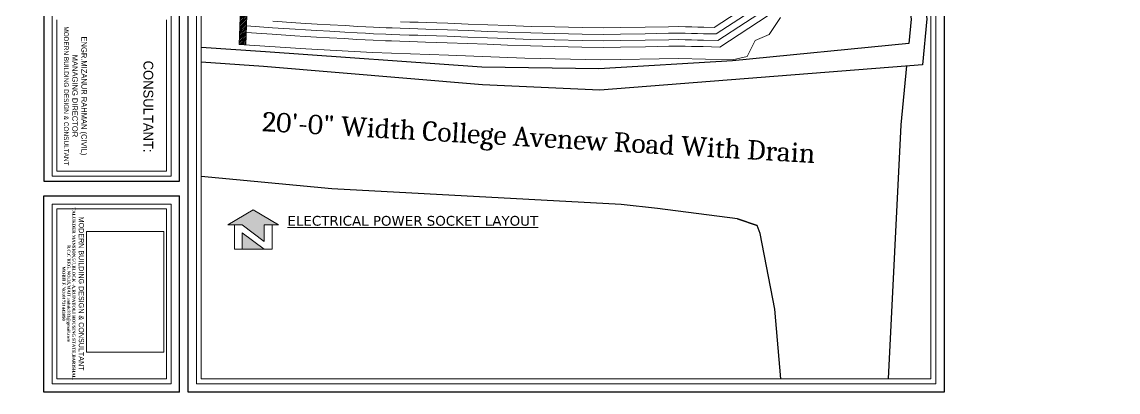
# Model space of a CAD drawing. Header units: inches. Extents: x 109699 to 44449955, y -10987 to 15824140.
# Drawn here: x 193801 to 195485, y -4569 to -3999 of the extents above; entities that cross this region are included whole.
import ezdxf

# ---------------------------------------------------------------- set-up
doc = ezdxf.new("R2010")
doc.units = ezdxf.units.IN
doc.header["$LTSCALE"] = 5
doc.header["$MEASUREMENT"] = 0
for name, color, linetype, lineweight in [('@NORMAL', 7, 'Continuous', 5), ('dimen', 20, 'Continuous', 15), ('HATCH2', 253, 'Continuous', 15), ('leter', 140, 'Continuous', 13), ('Road (Pucca)', 202, 'Continuous', 25), ('STAIR', 8, 'Continuous', 13), ('Text', 7, 'Continuous', 0), ('Wall-01', 250, 'Continuous', 50), ('WALL-1', 8, 'Continuous', 9)]:
    doc.layers.add(name, color=color, linetype=linetype, lineweight=lineweight)
doc.styles.add('AR8', font='swisscl.ttf')
doc.styles.get("Standard").update_dxf_attribs({"font": 'times.ttf'})
doc.styles.add('text', font='arial.ttf')
picture_1 = doc.add_image_def('image1.png', size_in_pixel=(745, 477))

# ---------------------------------------------------------------- blocks, each defined once
blk = doc.blocks.new('zxczxczxcz')
at = {"layer": '@NORMAL'}
for points in [[(177327.5446916085, -15450.10043627545), (175295.1813820154, -15450.10043627545), (175295.1813820154, -14276.83252409846), (177327.5446916085, -14276.83252409846)], [(177319.9075666944, -15442.46331136129), (175302.8185069296, -15442.46331136129), (175302.8185069296, -14284.46964901264), (177319.9075666944, -14284.46964901264)]]:
    blk.add_lwpolyline(points, close=True, dxfattribs=at)
at = {"layer": 'Text', "lineweight": 30}
for p, q in [((177028.8234210242, -15692.57915229988), (177028.8234210242, -15476.83037347498)), ((177340.9096602083, -15476.83037347498), (177028.8234210242, -15476.83037347498)), ((177340.9096602083, -15476.83037347498), (177340.9096602083, -15692.57915229988)), ((177340.9096602083, -15692.57915229988), (177028.8234210242, -15692.57915229988))]:
    blk.add_line(p, q, dxfattribs=at)
at = {"layer": 'Text'}
for p, q in [((177340.9096602083, -15692.57915229988), (177340.9096602083, -15476.83037347498)), ((177340.9096602083, -15692.57915229988), (177340.9096602083, -15476.83037347498)), ((176741.9750237679, -15490.19534207476), (176997.6903806742, -15490.19534207473)), ((176749.612148682, -15497.83246698891), (176990.0532557601, -15497.83246698891)), ((176990.0532557601, -15497.83246698891), (176990.0532557601, -15671.57705878597)), ((176997.6903806742, -15490.19534207476), (176997.6903806742, -15679.21418370013)), ((177042.188389624, -15490.19534207476), (177327.5446916086, -15490.19534207473)), ((177042.188389624, -15679.21418370013), (177042.188389624, -15490.19534207476)), ((177049.8255145381, -15497.83246698891), (177319.9075666944, -15497.83246698891)), ((177049.8255145381, -15671.57705878597), (177049.8255145381, -15497.83246698891)), ((177319.9075666944, -15497.83246698891), (177319.9075666944, -15671.57705878597)), ((177327.5446916086, -15490.19534207476), (177327.5446916086, -15679.21418370013)), ((176990.0532557601, -15671.57705878597), (176749.612148682, -15671.57705878597)), ((177319.9075666944, -15671.57705878597), (177049.8255145381, -15671.57705878597)), ((176997.6903806742, -15679.21418370007), (176741.9750237679, -15679.21418370013)), ((177327.5446916086, -15679.21418370007), (177042.188389624, -15679.21418370013))]:
    blk.add_line(p, q, dxfattribs=at)
at = {"layer": 'Text', "lineweight": 30}
blk.add_lwpolyline([(177005.9120462817, -15476.83037347498), (175281.8164134157, -15476.83037347498), (175281.8164134157, -15692.57915229988), (177005.9120462817, -15692.57915229988)], close=True, dxfattribs=at)
at = {"layer": 'Text'}
blk.add_lwpolyline([(176997.6903806742, -15490.19534207476), (175295.1813820154, -15490.19534207476), (175295.1813820154, -15679.21418370013), (176997.6903806742, -15679.21418370013)], close=True, dxfattribs=at)
at = {"layer": 'WALL-1', "lineweight": 30}
blk.add_line((177340.9096602083, -14263.46755549865), (177340.9096602083, -15463.46540487523), dxfattribs=at)
blk.add_lwpolyline([(177340.9096602083, -15463.46540487523), (175281.8164134157, -15463.46540487523), (175281.8164134157, -14263.46755549865), (177340.9096602083, -14263.46755549865)], close=True, dxfattribs=at)
at = {"layer": 'leter', "insert": (177184.4121150001, -15628.5997811244), "char_height": 3.976598530862276, "width": 400.6802743343988, "attachment_point": 2}
blk.add_mtext('{\\fFranklin Gothic Medium|b0|i0|c0|p34;\\H2.066x;\\C5;MODERN BUILDING DESIGN & CONSULTANT\\H1.2x; \\C256; \\P\\fTimes New Roman|b1|i0|c0|p18;\\H0.4899x;\\C7;TALUKDER MANSION,5/7,BLOCK -A,RUPATOLI HOUSING STATE,BARISHAL.\\PB.C.C REG. NO:35,MAIL:mbdc333@gmail.com\\PMOBILE NO:01731443090\\P\\fFranklin Gothic Medium|b0|i0|c0|p34;\\H0.8231x;\\C256;                             }', dxfattribs=at)
at = {"layer": 'Text'}
for s, insert, char_height, width, attachment_point in [('{\\fFranklin Gothic Medium|b0|i0|c0|p34;\\C1;CONSULTANT:}', (176814.2679943611, -15518.74899436903, 279.5077826496044), 15.479059281045, 414.2272921602616, 1), ('{\\fFranklin Gothic Medium|b0|i0|c0|p34;\\C0;ENGR.MIZANUR RAHMAN (CIVIL)\\PMANAGING DIRECTOR\\P\\H0.8571x;MODERN BUILDING DESIGN & CONSULTANT}', (176870.4274682808, -15624.07967926903, -11.90154776667625), 8.668273197385199, 331.3818337282093, 2)]:
    blk.add_mtext(s, dxfattribs=dict(at, insert=insert, char_height=char_height, width=width, attachment_point=attachment_point))
at = {"layer": '@NORMAL', "color": 0}
image = blk.add_image(picture_1, insert=(177085.7871888115, -15624.87402369264), size_in_units=(191.8561456374009, 122.83943821347683), rotation=-2.450524629896234e-30, dxfattribs=dict(at, brightness=35, contrast=59))
image.dxf.flags = 7
blk = doc.blocks.new('mnb')
at = {"layer": 'dimen'}
h = blk.add_hatch(color=256, dxfattribs=at)
h.paths.add_polyline_path([(-27.50750703403901, 26.49723279164027), (-11.91857103403891, 26.49723279164027), (11.91857103403891, 8.503056000015931), (11.91857103403891, 26.49723279164027), (27.48438562655065, 26.49723279164027), (-0.01156070372962859, 42.79131000955022)])
h.paths.add_polyline_path([(11.91857103403891, 1.818989403545856e-11), (-11.91857103403891, 17.99417679162434), (-11.91857103403891, 1.818989403545856e-11)])
for p, q in [((-0.01156070372962859, 42.79131000953203), (-27.50750703403901, 26.49723279162208)), ((-0.01156070372962859, 42.79131000953203), (27.48438562655065, 26.49723279162208)), ((-27.50750703403901, 26.49723279162208), (-11.91857103403891, 26.49723279162208)), ((-27.50750703403901, 26.49723279162208), (-11.91857103403891, 26.49723279162208)), ((-13.33574703404156, 26.49723279162208), (-27.50750703403901, 26.49723279162208)), ((-20.42162703404028, 26.49723279162208), (-20.42162703404028, 0)), ((-11.91857103403891, 26.49723279162208), (-13.33574703404156, 26.49723279162208)), ((-11.91857103403891, 26.49723279162208), (-13.33574703404156, 26.49723279162208)), ((11.91857103403891, 8.503055999997741), (-11.91857103403891, 26.49723279162208)), ((11.91857103403891, 26.49723279162208), (27.48438562655065, 26.49723279162208)), ((11.91857103403891, 26.49723279162208), (11.91857103403891, 8.503055999997741)), ((13.35886844155903, 26.49723279162208), (27.48438562655065, 26.49723279162208)), ((20.42162703404028, 26.49723279162208), (20.42162703404028, 0)), ((-11.91857103403891, 17.99417679162434), (11.91857103403891, 0)), ((-11.91857103403891, 17.99417679162434), (-11.91857103403891, 0)), ((-20.42162703404028, 0), (20.42162703404028, 0))]:
    blk.add_line(p, q, dxfattribs=at)
blk = doc.blocks.new('mlll')
at = {"layer": 'dimen'}
h = blk.add_hatch(color=256, dxfattribs=at)
h.paths.add_polyline_path([(32429.31148261114, -2547004.498736427), (32451.37344368474, -2547004.498736427), (32485.10852992864, -2547029.964671237), (32485.10852992864, -2547004.498736427), (32507.13776884638, -2547004.498736427), (32468.22462572876, -2546981.438836937)])
h.paths.add_polyline_path([(32485.10852992864, -2547041.998468186), (32451.37344368474, -2547016.532533376), (32451.37344368474, -2547041.998468186)])
for p, q in [((32468.22462572876, -2546981.438836937), (32429.31148261114, -2547004.498736427)), ((32468.22462572876, -2546981.438836937), (32507.13776884638, -2547004.498736427)), ((32429.31148261114, -2547004.498736427), (32451.37344368474, -2547004.498736427)), ((32429.31148261114, -2547004.498736427), (32451.37344368474, -2547004.498736427)), ((32449.3678108599, -2547004.498736427), (32429.31148261114, -2547004.498736427)), ((32451.37344368474, -2547004.498736427), (32449.3678108599, -2547004.498736427)), ((32451.37344368474, -2547004.498736427), (32449.3678108599, -2547004.498736427)), ((32485.10852992864, -2547029.964671237), (32451.37344368474, -2547004.498736427)), ((32451.37344368474, -2547016.532533376), (32485.10852992864, -2547041.998468186)), ((32451.37344368474, -2547016.532533376), (32451.37344368474, -2547041.998468186)), ((32485.10852992864, -2547004.498736427), (32507.13776884638, -2547004.498736427)), ((32485.10852992864, -2547004.498736427), (32485.10852992864, -2547029.964671237)), ((32487.14688490934, -2547004.498736427), (32507.13776884638, -2547004.498736427)), ((32497.14232687783, -2547004.498736427), (32497.14232687783, -2547041.998468186))]:
    blk.add_line(p, q, dxfattribs=at)
at = {"layer": 'Wall-01', "xscale": 1.415232000028482, "yscale": 1.415232000028482, "zscale": 1.415232000028482}
blk.add_blockref('mnb', (32468.24098680672, -2547041.998468186), dxfattribs=at)

msp = doc.modelspace()

# ---------------------------------------------------------------- hatches: boundary and pattern name
at = {"layer": 'HATCH2'}
h = msp.add_hatch(dxfattribs=at)
h.set_pattern_fill('ANSI31', color=256, scale=15, angle=-2.544443745170813e-14)
h.set_pattern_definition([(44.99999999999996, (142401.9198280664, 2531389.256548782), (-1.325825214724776, 1.325825214724777), [])])
h.paths.add_polyline_path([(194134.868101332, -4033.998222063577), (194136.4261724671, -3989.048147490996), (194138.8146040037, -3920.142323323342), (194140.0450997711, -3884.642739730238), (194140.928657458, -3809.392474890969), (194141.2759157697, -3777.176152471735), (194136.4351710372, -3709.185979278574), (194132.104056875, -3643.012969452238), (194128.1991995646, -3581.955578525367), (194124.9558904575, -3523.69301662436), (194122.6531060227, -3482.325969495161), (194121.2999233621, -3458.017497522573), (194119.629215446, -3374.128587594072), (194118.4813935769, -3316.494620303905), (194114.0018516486, -3233.822061959936), (194113.0143841016, -3215.597772578525), (194111.0659861683, -3151.882248699016), (194109.4474077319, -3096.940058413244), (194107.8809310412, -3047.613484918422), (194107.0570285821, -3021.669731369524), (194105.2219652738, -2963.885670056849), (194104.1849373315, -2931.230836877416), (194394.1628154742, -2911.344918285778), (194508.125557512, -2903.529653806987), (194714.3447308282, -2889.387686430759), (194868.4595517207, -2878.818898212447), (194870.2823044496, -2888.717385327725), (194821.1480994355, -2892.086879605244), (194743.3567875941, -2897.42160273744), (194645.4232405983, -2904.137627268026), (194522.3828899847, -2912.575410217329), (194289.4104094184, -2928.552048891599), (194114.4858634688, -2940.547913206557), (194118.1306367212, -3055.317687166671), (194121.3310179422, -3161.011579910575), (194123.1137356517, -3217.160641200191), (194125.6067277732, -3263.17026448604), (194128.4760039377, -3316.124429201989), (194131.2943864786, -3457.639913051205), (194138.1814466131, -3581.358545522953), (194150.718503759, -3768.991541889778), (194150.4185472238, -3856.771011519993), (194146.540836751, -3985.913362607176), (194144.8511096184, -4034.661689242164)])

# ---------------------------------------------------------------- linework, layer by layer
at = {"layer": 'Road (Pucca)', "color": 8, "ltscale": 0.3}
for points in [[(194959.0550489502, -2595.574862230495), (194985.1484444821, -2739.806883181262), (195083.8472902488, -3304.499808978106), (195123.7424799219, -3660.163201588022), (195167.1933032243, -3995.229516842219), (195163.5650649558, -4032.735347437954)], [(194983.4446394463, -2595.574862230496), (195008.7777698242, -2735.604494898862), (195107.6156456332, -3301.092863446849), (195147.5698203268, -3657.282104226577), (195191.3433317644, -3994.83679406699), (195184.5314082356, -4065.25302117253)], [(195163.5650649558, -4032.735347437954), (194892.7374635009, -4059.469659536893), (194687.4796570824, -4071.558320060654), (194507.4430267479, -4069.099764015342), (194175.0016620096, -4045.278516434415), (194076.5331749613, -4038.608781350018)], [(195184.5314082356, -4065.25302117253), (194689.1383059082, -4104.155683504234), (194508.5926762831, -4095.967223129051), (194172.3271290979, -4067.718486404328), (194076.5331749613, -4061.481497503331)], [(195160.234796234, -4067.161006746164), (195151.4731111325, -4157.732312387137), (195131.8062806977, -4548.484150018297)], [(194900.3596858891, -4302.521176262575), (194777.4793336487, -4286.203582703884), (194721.8264548381, -4280.016802741497), (194277.2730487793, -4256.101734197049), (194076.5331749613, -4237.282934920512)], [(194967.1233214146, -4548.484150018294), (194958.0350628034, -4441.271676409806), (194935.2387828281, -4324.797791024952), (194930.7360568546, -4312.430311119), (194900.3596858891, -4302.521176262575), (194930.7360568546, -4312.430311119)]]:
    msp.add_lwpolyline(points, dxfattribs=at)
at = {"layer": 'STAIR'}
for p, q in [((194864.615752097, -4007.823640506065, 0.3072378954952661), (194940.5265433002, -3958.333055996618, 0.3072378954952661)), ((194867.484598583, -4017.890813535827, 0.3072378954952661), (194947.8408632676, -3965.501970721691, 0.3072378954952661)), ((194870.3534450688, -4027.957986565589, 0.3072378954952661), (194955.1551832349, -3972.670885446763, 0.3072378954952661)), ((194873.2222915548, -4038.02515959535, 0.3072378954952661), (194962.4695032023, -3979.839800171836, 0.3072378954952661))]:
    msp.add_line(p, q, dxfattribs=at)
at = {"layer": 'STAIR', "elevation": 0.3072378954952661}
for points in [[(194145.8562172195, -4005.664514078691), (194186.0713661115, -4008.337198561805), (194221.0248322288, -4010.660193482696), (194236.7596146184, -4011.705921521227), (194254.1423283322, -4012.710709865487), (194274.2228392981, -4013.844793613816), (194297.0253248904, -4015.13260587985), (194316.2805356377, -4016.220079281184), (194328.6834420874, -4016.920556209798), (194340.9508159727, -4017.613378687112), (194360.1087025141, -4018.275917678888), (194369.4265391236, -4018.598157298567), (194381.7955675222, -4019.02591657108), (194396.0890113261, -4019.52022808213), (194409.1447688753, -4019.97173657343), (194421.4511920379, -4020.3973307631), (194437.7365257056, -4020.960527988898), (194454.4835364104, -4021.539691435455), (194486.0071487802, -4022.726001299734), (194516.1703511403, -4023.870295576568), (194547.2925972067, -4025.050974250587), (194582.6729726687, -4026.272581328454), (194619.341776631, -4027.107059195454), (194661.5784868502, -4028.068246799337), (194694.25919358, -4028.660142592902), (194720.6438929067, -4028.191423345639), (194758.8058925388, -4027.513482562083), (194794.774852494, -4026.874500717784), (194809.2083541171, -4026.618092261537), (194820.0402348071, -4026.824426102268), (194829.8087339238, -4027.044511131759), (194838.9798157839, -4027.251136305558), (194848.1543643622, -4027.457839584726), (194870.3534450688, -4027.957986565589)], [(194186.7344996746, -3998.359210093322), (194221.6879657919, -4000.682205013747), (194237.3797306972, -4001.725074126201), (194254.7128012625, -4002.726992903559), (194274.7867091167, -4003.860703728909), (194297.5891947092, -4005.148515994942), (194316.8444054563, -4006.235989396742), (194329.2473119063, -4006.936466324891), (194341.4056173113, -4007.62312895926), (194360.4543268347, -4008.28189227246), (194369.772163444, -4008.60413189214), (194382.1411918429, -4009.031891164652), (194396.4346356464, -4009.526202675703), (194409.490393196, -4009.977711167003), (194421.7968163585, -4010.403305356673), (194438.0821500261, -4010.966502582471), (194454.8443784181, -4011.546192303582), (194486.3832068018, -4012.733074783629), (194516.5494459248, -4013.877483802664), (194547.6546822085, -4015.057517180036), (194582.959275182, -4016.276507654509), (194619.5692893331, -4017.109647631927), (194661.7827868272, -4018.070306980333), (194694.2609266101, -4018.658533987405), (194720.4662728027, -4018.193000914811), (194758.628272435, -4017.515060131254), (194794.5972323901, -4016.876078286956), (194809.2147727387, -4016.616400417222), (194820.248083737, -4016.826571254807), (194830.0339775259, -4017.047048187631), (194839.2050593866, -4017.253673361431), (194848.3796079647, -4017.460376640598), (194867.4845985829, -4017.890813535827)], [(194382.4868161636, -3999.037865757758), (194396.7802599667, -3999.532177268809), (194409.8360175166, -3999.983685760109), (194422.142440679, -4000.409279949779), (194438.4277743466, -4000.972477175577), (194455.2052204259, -4001.552693171243), (194486.7592648235, -4002.740148267059), (194516.9285405566, -4003.884672023172), (194548.0167672104, -4005.064060109484), (194583.2455776953, -4006.280433980099), (194619.7968020352, -4007.1122360684), (194661.9870868043, -4008.072367160863), (194694.2626596403, -4008.656925382375), (194720.2886526987, -4008.194578484448), (194758.4506523311, -4007.516637700892), (194794.4196122862, -4006.877655856593), (194809.2211913602, -4006.614708573374), (194820.4559326669, -4006.828716407346), (194830.2592211279, -4007.049585243503), (194839.4303029893, -4007.256210417303), (194848.6048515673, -4007.46291369647), (194864.615752097, -4007.823640506065)], [(194145.5096283921, -4015.663539978259), (194185.4082325485, -4018.315187030754), (194220.3616986657, -4020.638181951179), (194236.1394985396, -4021.686768916717), (194253.571855402, -4022.694426827415), (194273.6589694794, -4023.828883498258), (194296.4614550716, -4025.116695764291), (194315.7166658191, -4026.204169166091), (194328.1195722685, -4026.904646094239), (194340.4960146341, -4027.603628414499), (194359.7630781935, -4028.269943085781), (194369.0809148032, -4028.592182705461), (194381.4499432015, -4029.019941977973), (194395.7433870057, -4029.514253489024), (194408.7991445546, -4029.965761980324), (194421.1055677173, -4030.391356169994), (194437.3909013851, -4030.954553395792), (194454.1226944027, -4031.533190567328), (194485.6310907585, -4032.718927816304), (194515.7912562028, -4033.863107344418), (194546.9305122049, -4035.044431321139), (194582.3866701554, -4036.268655002865), (194619.1142639289, -4037.104470758981), (194661.3741868731, -4038.066186618807), (194694.2574605499, -4038.661751198399), (194720.8215130107, -4038.189845776002), (194758.9835126426, -4037.511904992445), (194794.9524725979, -4036.872923148147), (194809.2019354956, -4036.619784105385), (194819.8323858772, -4036.822280949729), (194829.5834903218, -4037.041974075886), (194838.7545721812, -4037.248599249686), (194847.9291207596, -4037.455302528853), (194873.2222915548, -4038.02515959535)]]:
    msp.add_lwpolyline(points, dxfattribs=at)
at = {"layer": 'WALL-1'}
for points in [[(194144.8566044985, -4034.503162927916), (194150.1483635964, -3881.836856044267), (194151.2797487272, -3776.874449314773), (194145.4385208684, -3694.832095145908), (194138.1814466131, -3581.358545523099), (194131.2943864786, -3457.639913051235), (194128.4760039377, -3316.124429201989), (194122.7374516086, -3210.216099769799), (194119.9245842758, -3111.807060051467), (194114.4858634688, -2940.547913206383), (194870.2823044496, -2888.717385327696)], [(194966.4675363954, -3992.483664249352), (194949.2101200047, -4018.511364481228), (194927.8517267268, -4027.732194388102), (194915.080256045, -4052.774121350891), (194892.7374635009, -4057.469659536893), (194810.0751042745, -4055.607270280647), (194690.440104197, -4057.732563674732), (194573.8477385061, -4055.079252465444), (194456.2942060701, -4050.619646673373), (194339.6318920908, -4046.585102896954), (194237.2911538254, -4040.805221686422), (194134.868101332, -4033.998222063577), (194140.1502309218, -3881.609724769651)]]:
    msp.add_lwpolyline(points, dxfattribs=at)

# ---------------------------------------------------------------- block references
at = {"layer": '@NORMAL'}
msp.add_blockref('mlll', (161688.105669033, 2542692.830213602, 17.08928691961916), dxfattribs=at)
at = {"layer": 'WALL-1', "linetype": 'Continuous', "xscale": 0.9681819840000001, "yscale": 0.9681819840000001, "zscale": 0.9681819840000001, "rotation": 270}
msp.add_blockref('zxczxczxcz', (209027.6479416023, 167129.4557606005), dxfattribs=at)

# ---------------------------------------------------------------- texts
at = {"layer": 'Text', "color": 1, "insert": (194171.4821822568, -4137.44302573968, 16.78204902412403), "char_height": 30, "attachment_point": 1, "rotation": 356.6839773483834, "style": 'text'}
msp.add_mtext_dynamic_manual_height_columns('\\pt23.5299;{\\fCambria|b0|i0|c0|p18;\\C8;20\'-0" Width College Avenew Road With Drain}', width=920.5931682227797, gutter_width=1, heights=[0], dxfattribs=at)
at = {"layer": 'Text', "insert": (194209.0180269043, -4297.825154575547, 1345.905731236114), "char_height": 15, "width": 856.5914780745157, "attachment_point": 1, "style": 'AR8'}
msp.add_mtext('\\A1;{\\fVerdana|b0|i0|c0|p34;\\LELECTRICAL POWER SOCKET LAYOUT}', dxfattribs=at)

doc.saveas('drawing.dxf')
